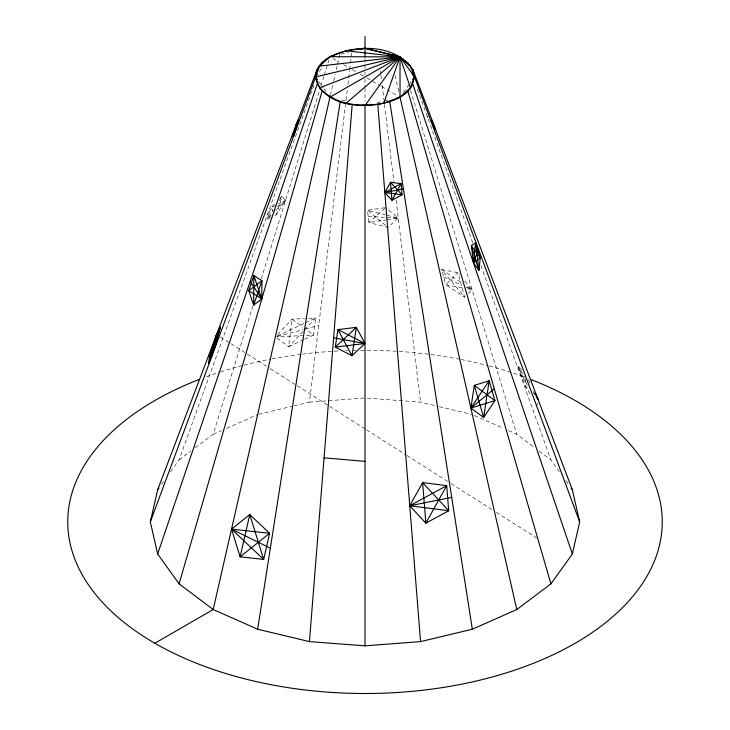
<?xml version="1.0" encoding="UTF-8"?>
<svg xmlns="http://www.w3.org/2000/svg" width="730" height="730" viewBox="0 0 730 730"><rect width="100%" height="100%" fill="white"/><g stroke="black" fill="none" stroke-linecap="round" stroke-linejoin="round"><path stroke-width="0.55" stroke-dasharray="3.65 2.74" d="M525.609 378.797L525.116 385.75L530.984 395.404M537.499 405.022L537.636 403.033M294.017 405.862L309.438 402.175L345.463 104.773M346.011 100.247L347.38 88.932M347.927 84.406L349.57 70.828M349.707 69.697L350.4 64.03M350.537 62.899L351.769 52.715M330.389 95.384L332.661 85.419M333.665 80.984L335.179 74.332M336.192 69.907L337.205 65.472M337.452 64.368L338.72 58.829M338.966 57.716L339.724 54.394M195.248 447.764L213.206 434.25L252.872 306.007M261.276 278.842L319.265 91.341M320.935 85.93L323.947 76.194M324.284 75.117L328.965 59.969M170.637 471.699L179.087 459.918L314.384 84.078M274.571 203.889L270.83 207.721L272.929 210.422L267.28 219.192L272.308 216.737M279.243 200.613L282.072 196.224L285.476 200.586L276.332 214.784L273.312 216.253M319.421 71.43L322.058 67.753M403.325 92.573L409.265 84.306M409.922 83.384L411.245 81.55M161.54 484.382L164.141 480.751M277.628 334.477L292.009 319.165L304.383 318.572M303.205 331.247L288.669 346.723L276.25 337.552M304.602 339.267L313.553 335.07L305.332 328.993L315.625 318.034L305.505 318.517M279.818 198.523L282.072 196.224L276.332 214.784L274.234 212.083M271.14 215.24L267.28 219.192L270.83 207.721L276.424 205.002M275.657 210.623L285.476 200.586L278.148 204.154M468.332 293.396L472.073 289.664L464.28 280.302M384.938 208.278L368.814 222.477L387.803 227.358L398.27 218.142L385.75 207.566M267.317 214.812L272.929 210.422M277.409 206.909L285.476 200.586M179.087 459.918L190.758 451.14M277.409 335.937L304.346 323.317M305.368 322.833L315.625 318.034L313.553 335.07L276.478 336.84M303.607 339.733L288.669 346.723L292.009 319.165L302.786 327.113M213.206 434.25L221.473 430.59M226.647 428.3L257.663 414.558M277.5 336.329L303.187 329.559M305.332 328.993L318.727 325.461M340.919 54.111L348.584 52.277M377.045 102.674L383.606 101.096M384.701 100.84L387.986 100.056M258.767 414.293L292.912 406.126M384.673 207.731L367.546 210.249L368.814 222.477L386.024 219.94M387.019 219.794L398.27 218.142L386.535 215.131M309.438 402.175L365 397.95M368.175 216.363L384.683 217.339M386.772 217.467L398.27 218.142M367.272 398.124L420.562 402.175L438.183 406.391M462.035 287.784L445.793 284.737L441.659 269.607L457.902 272.646L460.028 275.201M467.611 288.825L472.073 289.664L466.716 286.123M342.014 100.056L345.299 100.84M439.287 406.656L472.337 414.558M385.495 214.857L367.546 210.249L386.079 225.908M443.73 277.172L461.25 284.892M466.169 287.063L472.073 289.664M474.4 415.47L503.353 428.3M508.527 430.59L516.794 434.25L534.752 447.764M332.889 58.409L338.729 61.785M343.593 64.587L348.456 67.397M352.353 69.642L356.24 71.896M360.136 74.141L364.024 76.385M366.944 78.073L380.567 85.939M381.544 86.496L398.087 96.05M220.423 336.977L230.032 343.082M230.999 343.693L246.375 353.475M247.342 354.087L269.452 368.139M270.41 368.75L296.362 385.257M297.329 385.869L365.575 429.258M366.533 429.87L405.953 454.918M406.911 455.529L450.164 483.032M451.131 483.643L492.467 509.923M496.309 512.369L536.678 538.037M460.457 281.999L441.659 269.607L464.59 297.137L457.902 272.646L445.793 284.737L464.59 297.137M539.242 451.14L550.913 459.918L559.362 471.699M521.594 370.019L517.999 366.277L525.116 385.75L529.305 390.112M318.755 81.55L323.372 87.983M324.038 88.896L326.675 92.573M565.86 480.751L568.46 484.382M519.833 373.587L525.417 381.452L517.999 366.277L525.016 377.839M533.539 392.895L534.789 394.656M533.229 391.353L534.99 394.246M528.411 379.618L530.911 384.737M525.874 382.392L527.252 385.212M417.451 89.169L472.83 243.017M480.924 265.492L550.913 459.918M410.47 90.465L516.794 434.25M395.067 75.436L398.854 92.044M427.461 115.997L427.762 117.813M380.412 70.71L380.823 74.086M380.96 75.208L381.37 78.585M382.182 85.337L383.953 99.964M384.5 104.472L393.908 182.126M396.089 200.139L420.562 402.175M365 58.555L365 71.029M365 72.16L365 74.706M365 78.968L365 86.897M365 88.038L365 101.643M206.453 376.735A297.238 171.605 0 0 1 219.475 372.254M220.506 371.926A297.238 171.605 0 0 1 242.962 365.411M244.066 365.128A297.238 171.605 0 0 1 270.958 359.096M272.089 358.877A297.238 171.605 0 0 1 301.326 354.269M302.448 354.123A297.238 171.605 0 0 1 333.053 351.276M334.203 351.203A297.238 171.605 0 0 1 339.924 350.893M345.646 350.646A297.238 171.605 0 0 1 347.927 350.564M353.639 350.409A297.238 171.605 0 0 1 355.921 350.363M360.465 350.3A297.238 171.605 0 0 1 365 350.281M367.263 350.291A297.238 171.605 0 0 1 398.087 351.349M399.228 351.422A297.238 171.605 0 0 1 429.787 354.406M430.901 354.552A297.238 171.605 0 0 1 460.183 359.315M461.314 359.543A297.238 171.605 0 0 1 488.133 365.703M489.228 365.986A297.238 171.605 0 0 1 511.566 372.592M513.619 373.276A297.238 171.605 0 0 1 524.633 377.127"/><path stroke-width="1.09" d="M261.787 298.99L261.933 280.731L253.876 275.566L248.757 290.64L253.648 305.113L261.787 298.99L253.876 275.566L253.648 305.113L261.933 280.731L248.757 290.64L261.787 298.99L250.207 281.424M296.517 123.899L296.371 127.951L293.15 136.729L293.241 134.229L296.517 123.899L298.451 120.012L296.371 127.951L293.241 134.229L298.451 120.012L293.15 136.729L296.517 123.899L294.573 133.234M309.438 641.606L352.179 104.572C326.219 102.775 297.977 75.446 329.969 56.721C355.437 44.092 395.377 43.791 412.851 69.551L572.356 489.812L579.675 521.895L572.356 553.97L550.913 583.863L516.794 609.532L472.337 629.223L420.562 641.606L365 645.831L309.438 641.606L257.663 629.223L213.206 609.532L179.087 583.863L157.643 553.97L150.325 521.895L157.643 489.812L317.149 69.551M216.582 334.532L215.66 345.016L208.826 363.43L209.391 356.952L216.582 334.532L220.451 327.159L215.66 345.016L209.391 356.952L220.451 327.159L208.826 363.43L216.582 334.532L211.782 356.304M473.478 262.855L475.586 242.716L471.407 245.791L473.478 262.855L478.944 270.319L480.24 257.873L475.586 242.716L478.944 270.319L471.407 245.791L480.24 257.873L473.478 262.855L478.378 248.966M470.886 408.07L474.29 385.367L489.164 380.75L494.949 400.606L483.652 417.487L470.886 408.07L489.164 380.75L483.652 417.487L474.29 385.367L494.949 400.606L470.886 408.07L494.292 388.844M257.663 629.223L340.226 101.716M352.179 104.572C373.514 108.25 421.538 100.804 412.851 69.551M179.087 583.863L322.094 91.25M157.643 553.97L317.149 84.352M317.44 74.195L315.46 76.951L319.621 87.801C335.307 105.549 361.87 107.492 383.798 103.149L400.031 56.876L365 48.344L346.202 50.753L329.969 56.721L319.621 66.102L150.325 521.895M321.328 64.787L322.094 62.652M383.798 103.149L400.031 97.172L410.379 87.801L414.54 76.951L410.379 66.102L400.031 56.721L365 48.344L360.62 49.394M384.82 192.547L390.532 182.272L401.19 183.632L402.075 194.737L391.955 200.248L384.82 192.547L401.19 183.632L391.955 200.248L390.532 182.272L402.075 194.737L384.82 192.547L403.407 188.833M409.749 505.78L422.634 482.594L446.696 485.66L448.695 510.735L425.864 523.173L409.749 505.78L446.696 485.66L425.864 523.173L422.634 482.594L448.695 510.735L409.749 505.78L451.706 497.395M412.56 79.707L414.54 76.951L400.031 56.876L346.202 50.753M157.643 489.812L158.939 488.005M410.379 66.102L400.031 56.876L365 105.549L365 645.831M365 343.492L351.97 355.72L335.262 347.142L337.963 329.613L356.349 327.35L365 343.492L335.262 347.142L356.349 327.35L351.97 355.72L337.963 329.613L365 343.492L333.61 337.835M346.202 103.149L400.031 56.876L410.379 87.801M231.529 529.122L249.76 514.577L269.616 533.302L263.667 559.417L240.124 556.835L231.529 529.122L269.616 533.302L240.124 556.835L249.76 514.577L263.667 559.417L231.529 529.122L270.346 548.175M154.824 643.239L213.206 609.532L329.969 97.172L400.031 56.876L329.969 56.721L334.349 55.681M319.621 87.801L400.031 56.876L319.621 66.102M367.19 105.029L365 105.549L362.81 105.029M396.746 97.957L400.031 97.172L400.031 56.721M400.031 56.876L315.46 76.951L317.44 79.707M324.065 457.838L365 461.36M333.254 97.957L329.969 97.172L328.655 95.338M433.52 124.857L434.122 125.596M412.56 74.195L413.883 76.029M571.061 488.005L572.356 489.812M536.659 397.302L537.91 399.054L535.409 393.945M536.158 396.171L537.91 399.054M433.063 124.939L435.335 129.31L431.695 120.395M414.54 76.951L579.675 521.895M407.906 62.652L408.663 64.769M412.851 84.352L572.356 553.97M407.906 91.25L550.913 583.863M400.031 97.172L516.794 609.532M389.774 101.716L472.337 629.223M377.821 104.572L420.562 641.606M365 36.5L365 56.803M531.148 379.591A297.238 171.605 0 0 1 588.207 635.219A297.238 171.605 0 0 1 141.793 635.219A297.238 171.605 0 0 1 198.852 379.591"/></g></svg>
